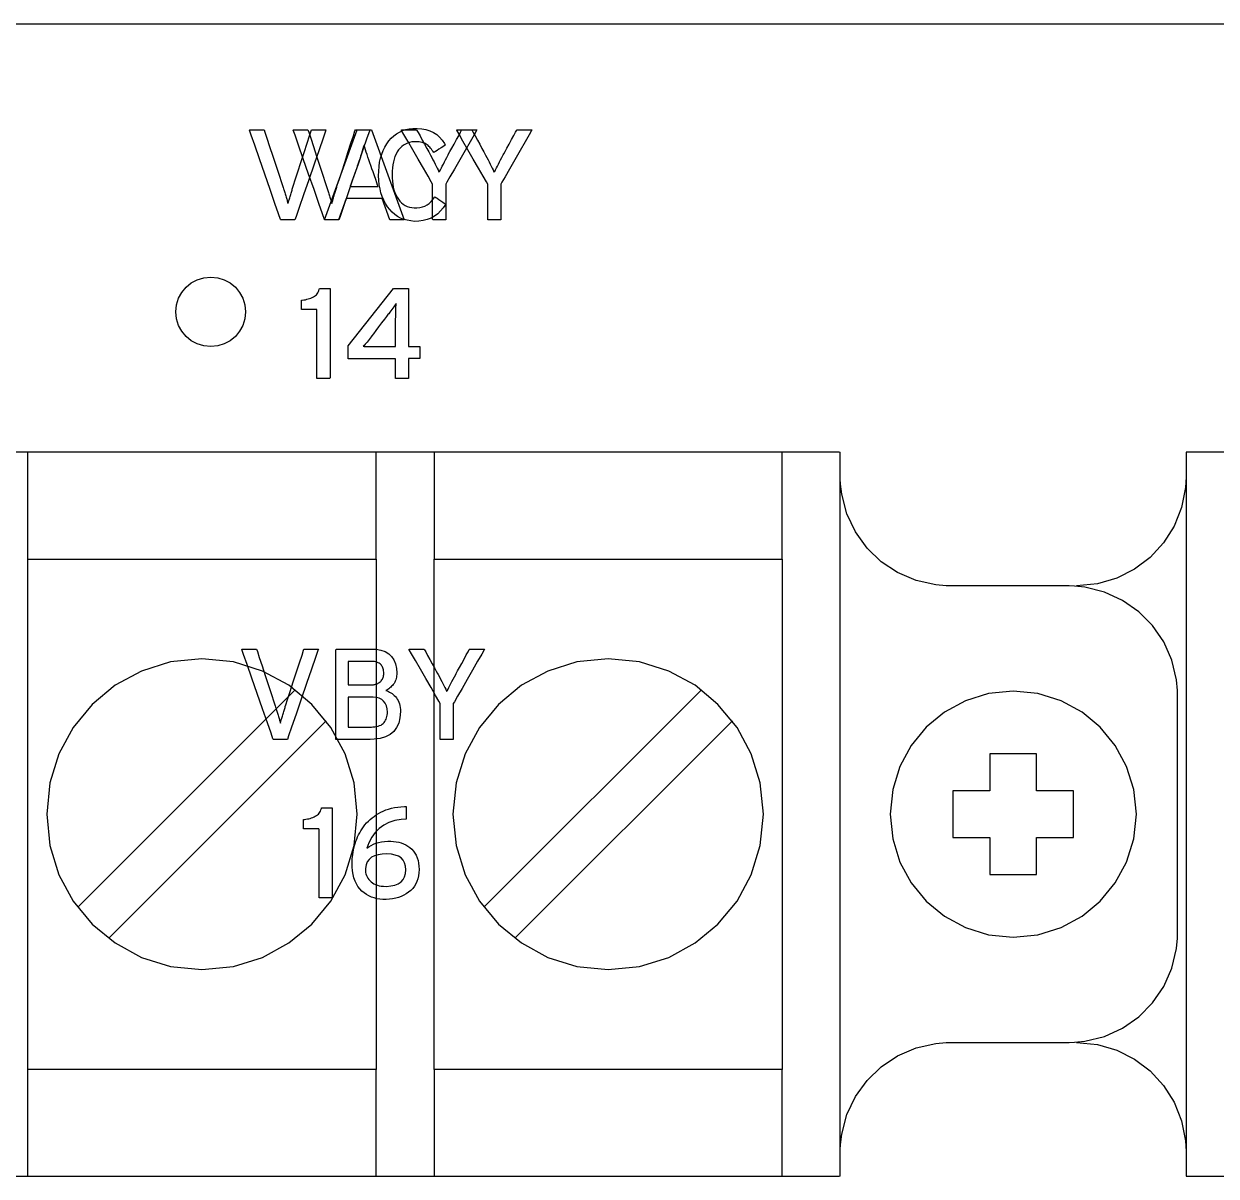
# Model space of a CAD drawing. Extents: x 1 to 47.7, y 0.2 to 35.
# Drawn here: x 34.609 to 35.894, y 9.049 to 10.29 of the extents above; entities that cross this region are included whole.
import ezdxf

# ---------------------------------------------------------------- set-up
doc = ezdxf.new("R2010")
doc.units = 0
doc.header["$MEASUREMENT"] = 0
for name, color, linetype in [('1_1__SCREW_TERMINAL_BLOCK_', 7, 'CONTINUOUS'), ('1_2__CONNECTORIZED_RELAY__', 7, 'CONTINUOUS'), ('7_0_____DWG', 7, 'CONTINUOUS')]:
    doc.layers.add(name, color=color, linetype=linetype)

msp = doc.modelspace()

# ---------------------------------------------------------------- linework, layer by layer
at = {"layer": '1_1__SCREW_TERMINAL_BLOCK_'}
for points in [[(34.9486, 10.0788), (34.9481, 10.0788), (34.9466, 10.0788), (34.9444, 10.0788), (34.9418, 10.0788), (34.9391, 10.0788), (34.9367, 10.0788), (34.9347, 10.0788), (34.9335, 10.0788), (34.9331, 10.0793), (34.931, 10.0853), (34.927, 10.0967), (34.9219, 10.1116), (34.9161, 10.1282), (34.9103, 10.1447), (34.9053, 10.1594), (34.9015, 10.1703), (34.8996, 10.1757), (34.8998, 10.176), (34.9011, 10.176), (34.9032, 10.176), (34.9058, 10.176), (34.9085, 10.176), (34.9111, 10.176), (34.9134, 10.176), (34.9148, 10.176), (34.9153, 10.176), (34.9162, 10.1733), (34.9183, 10.1669), (34.9213, 10.1579), (34.9247, 10.1475), (34.9282, 10.1368), (34.9314, 10.127), (34.9339, 10.1193), (34.9354, 10.1148), (34.9358, 10.1136), (34.9361, 10.1126), (34.9365, 10.1115), (34.9368, 10.1104), (34.9372, 10.1093), (34.9376, 10.1082), (34.938, 10.1071), (34.9383, 10.1059), (34.9387, 10.1047), (34.9391, 10.1035), (34.9394, 10.1024), (34.9397, 10.1013), (34.94, 10.1003), (34.9402, 10.0993), (34.9405, 10.0984), (34.9407, 10.0976), (34.9409, 10.0969), (34.9411, 10.0964), (34.9413, 10.0971), (34.9415, 10.0979), (34.9417, 10.0988), (34.942, 10.0997), (34.9423, 10.1006), (34.9426, 10.1017), (34.9429, 10.1028), (34.9433, 10.1039), (34.9437, 10.1052), (34.944, 10.1064), (34.9444, 10.1075), (34.9447, 10.1087), (34.9451, 10.1098), (34.9454, 10.1109), (34.9457, 10.112), (34.9461, 10.1131), (34.9464, 10.1141), (34.947, 10.1161), (34.9489, 10.1219), (34.9517, 10.1305), (34.955, 10.1407), (34.9584, 10.1514), (34.9617, 10.1614), (34.9643, 10.1696), (34.966, 10.1748), (34.9665, 10.176), (34.9673, 10.176), (34.9691, 10.176), (34.9714, 10.176), (34.9741, 10.176), (34.9768, 10.176), (34.9791, 10.176), (34.981, 10.176), (34.9819, 10.176), (34.9815, 10.1745), (34.9789, 10.1669), (34.9746, 10.1544), (34.9693, 10.1388), (34.9635, 10.1221), (34.9579, 10.1059), (34.9532, 10.0921), (34.9499, 10.0825)], [(35.0637, 10.0959), (35.0611, 10.0919), (35.0583, 10.0885), (35.0551, 10.0854), (35.0517, 10.0829), (35.0479, 10.0808), (35.0439, 10.0792), (35.0395, 10.0781), (35.0349, 10.0775), (35.0302, 10.0773), (35.0261, 10.0777), (35.0222, 10.0784), (35.0186, 10.0794), (35.0151, 10.0808), (35.0119, 10.0826), (35.0089, 10.0847), (35.0061, 10.0872), (35.0035, 10.09), (35.0011, 10.0931), (34.9989, 10.0965), (34.997, 10.1), (34.9954, 10.1039), (34.994, 10.1079), (34.993, 10.1122), (34.9922, 10.1167), (34.9917, 10.1215), (34.9915, 10.1264), (34.9916, 10.1315), (34.9919, 10.1364), (34.9926, 10.141), (34.9936, 10.1454), (34.9948, 10.1496), (34.9963, 10.1535), (34.9981, 10.1572), (35.0002, 10.1607), (35.0025, 10.1639), (35.005, 10.1668), (35.0077, 10.1694), (35.0107, 10.1716), (35.0138, 10.1735), (35.0172, 10.175), (35.0207, 10.1762), (35.0245, 10.177), (35.0285, 10.1775), (35.033, 10.1775), (35.0379, 10.1771), (35.0425, 10.1762), (35.0467, 10.1749), (35.0505, 10.1731), (35.054, 10.1708), (35.0572, 10.168), (35.06, 10.1648), (35.0624, 10.1611), (35.0631, 10.1593), (35.0622, 10.1587), (35.0606, 10.1577), (35.0587, 10.1565), (35.0565, 10.1551), (35.0545, 10.1538), (35.0527, 10.1526), (35.0514, 10.1518), (35.0508, 10.1514), (35.0501, 10.1525), (35.0493, 10.1538), (35.0484, 10.155), (35.0475, 10.1561), (35.0466, 10.1571), (35.0457, 10.158), (35.0448, 10.1589), (35.0438, 10.1597), (35.0428, 10.1604), (35.0417, 10.161), (35.0406, 10.1615), (35.0393, 10.1619), (35.038, 10.1623), (35.0367, 10.1626), (35.0353, 10.1628), (35.0338, 10.163), (35.0322, 10.1631), (35.0301, 10.163), (35.0274, 10.1628), (35.0249, 10.1623), (35.0225, 10.1616), (35.0203, 10.1606), (35.0183, 10.1594), (35.0164, 10.158), (35.0146, 10.1563), (35.013, 10.1543), (35.0116, 10.1521), (35.0102, 10.1497), (35.0091, 10.1472), (35.0082, 10.1444), (35.0074, 10.1414), (35.0068, 10.1383), (35.0063, 10.1349), (35.006, 10.1314), (35.0059, 10.1277), (35.006, 10.124), (35.0063, 10.1205), (35.0067, 10.1172), (35.0073, 10.1141), (35.008, 10.1111), (35.009, 10.1084), (35.0101, 10.1058), (35.0114, 10.1034), (35.0128, 10.1011), (35.0144, 10.0991), (35.0161, 10.0973), (35.018, 10.0957), (35.02, 10.0944), (35.0222, 10.0934), (35.0246, 10.0926), (35.0271, 10.0921), (35.0298, 10.0918), (35.0327, 10.0918), (35.0358, 10.0921), (35.0386, 10.0928), (35.0413, 10.0937), (35.0437, 10.095), (35.046, 10.0966), (35.048, 10.0985), (35.0499, 10.1007), (35.0516, 10.1032), (35.0522, 10.1038), (35.0532, 10.1031), (35.0547, 10.1021), (35.0565, 10.1008), (35.0585, 10.0994), (35.0605, 10.0981), (35.0621, 10.0969), (35.0632, 10.0962)], [(35.1231, 10.1173), (35.1231, 10.1158), (35.1231, 10.112), (35.1231, 10.1066), (35.1231, 10.1002), (35.1231, 10.0935), (35.1231, 10.0874), (35.1231, 10.0825), (35.1231, 10.0794), (35.123, 10.0788), (35.1221, 10.0788), (35.1205, 10.0788), (35.1183, 10.0788), (35.1159, 10.0788), (35.1135, 10.0788), (35.1114, 10.0788), (35.1098, 10.0788), (35.109, 10.0788), (35.109, 10.0796), (35.109, 10.0828), (35.109, 10.0879), (35.109, 10.0941), (35.109, 10.1008), (35.109, 10.1071), (35.109, 10.1125), (35.109, 10.1161), (35.109, 10.1173), (35.1075, 10.1199), (35.104, 10.126), (35.0991, 10.1345), (35.0934, 10.1443), (35.0876, 10.1545), (35.0823, 10.1637), (35.0781, 10.1711), (35.0756, 10.1754), (35.0754, 10.176), (35.0765, 10.176), (35.0785, 10.176), (35.081, 10.176), (35.0839, 10.176), (35.0867, 10.176), (35.0891, 10.176), (35.0909, 10.176), (35.0917, 10.176), (35.0921, 10.1753), (35.0934, 10.173), (35.0954, 10.1693), (35.0978, 10.1649), (35.1004, 10.1603), (35.1027, 10.1559), (35.1047, 10.1523), (35.106, 10.1499), (35.1067, 10.1487), (35.108, 10.1462), (35.1093, 10.1437), (35.1105, 10.1413), (35.1117, 10.139), (35.1128, 10.1368), (35.1138, 10.1347), (35.1148, 10.1327), (35.1157, 10.1308), (35.1166, 10.1309), (35.1174, 10.1328), (35.1184, 10.1348), (35.1194, 10.1368), (35.1205, 10.139), (35.1217, 10.1413), (35.1229, 10.1437), (35.1243, 10.1462), (35.1256, 10.1488), (35.1262, 10.1499), (35.1276, 10.1524), (35.1297, 10.1562), (35.1321, 10.1606), (35.1347, 10.1653), (35.1371, 10.1697), (35.139, 10.1732), (35.1402, 10.1755), (35.1406, 10.176), (35.1415, 10.176), (35.1433, 10.176), (35.1458, 10.176), (35.1486, 10.176), (35.1513, 10.176), (35.1538, 10.176), (35.1557, 10.176), (35.1567, 10.176), (35.1563, 10.1751), (35.1536, 10.1705), (35.1493, 10.1629), (35.1439, 10.1535), (35.1381, 10.1434), (35.1325, 10.1336), (35.1277, 10.1253), (35.1243, 10.1194)], [(34.8482, 9.9798), (34.8474, 9.9723), (34.8452, 9.9652), (34.8418, 9.9589), (34.8372, 9.9533), (34.8316, 9.9487), (34.8253, 9.9453), (34.8182, 9.9431), (34.8107, 9.9423), (34.8031, 9.9431), (34.7961, 9.9453), (34.7897, 9.9487), (34.7842, 9.9533), (34.7796, 9.9589), (34.7761, 9.9652), (34.7739, 9.9723), (34.7732, 9.9798), (34.7739, 9.9874), (34.7761, 9.9944), (34.7796, 10.0008), (34.7842, 10.0063), (34.7897, 10.0109), (34.7961, 10.0144), (34.8031, 10.0166), (34.8107, 10.0173), (34.8182, 10.0166), (34.8253, 10.0144), (34.8316, 10.0109), (34.8372, 10.0063), (34.8418, 10.0008), (34.8452, 9.9944), (34.8474, 9.9874)], [(34.9685, 9.4386), (34.9651, 9.4723), (34.9554, 9.5037), (34.94, 9.5321), (34.9196, 9.5569), (34.8948, 9.5774), (34.8664, 9.5928), (34.835, 9.6026), (34.8012, 9.606), (34.7675, 9.6026), (34.7362, 9.5928), (34.7077, 9.5774), (34.683, 9.5569), (34.6626, 9.5321), (34.6471, 9.5037), (34.6374, 9.4723), (34.634, 9.4386), (34.6374, 9.4049), (34.6471, 9.3734), (34.6626, 9.345), (34.683, 9.3202), (34.7077, 9.2998), (34.7362, 9.2843), (34.7675, 9.2745), (34.8012, 9.2711), (34.835, 9.2745), (34.8664, 9.2843), (34.8948, 9.2998), (34.9196, 9.3202), (34.94, 9.345), (34.9554, 9.3734), (34.9651, 9.4049)], [(35.406, 9.4386), (35.4026, 9.4723), (35.3929, 9.5037), (35.3775, 9.5321), (35.357, 9.5569), (35.3323, 9.5774), (35.3039, 9.5928), (35.2725, 9.6026), (35.2388, 9.606), (35.205, 9.6026), (35.1736, 9.5928), (35.1452, 9.5774), (35.1205, 9.5569), (35.1, 9.5321), (35.0846, 9.5037), (35.0749, 9.4723), (35.0715, 9.4386), (35.0749, 9.4049), (35.0846, 9.3734), (35.1, 9.345), (35.1205, 9.3202), (35.1452, 9.2998), (35.1736, 9.2843), (35.205, 9.2745), (35.2388, 9.2711), (35.2725, 9.2745), (35.3039, 9.2843), (35.3323, 9.2998), (35.357, 9.3202), (35.3775, 9.345), (35.3929, 9.3734), (35.4026, 9.4049)], [(35.8076, 9.4386), (35.8049, 9.4652), (35.7971, 9.4901), (35.7849, 9.5126), (35.7687, 9.5323), (35.7491, 9.5485), (35.7265, 9.5608), (35.7016, 9.5685), (35.6749, 9.5712), (35.6483, 9.5685), (35.6234, 9.5608), (35.6009, 9.5485), (35.5813, 9.5323), (35.5651, 9.5126), (35.5529, 9.4901), (35.5452, 9.4652), (35.5425, 9.4386), (35.5452, 9.4119), (35.5529, 9.387), (35.5651, 9.3645), (35.5813, 9.3449), (35.6009, 9.3286), (35.6234, 9.3164), (35.6483, 9.3086), (35.6749, 9.3059), (35.7016, 9.3086), (35.7265, 9.3164), (35.7491, 9.3286), (35.7687, 9.3449), (35.7849, 9.3645), (35.7971, 9.387), (35.8049, 9.4119)]]:
    msp.add_lwpolyline(points, close=True, dxfattribs=at)
for points in [[(34.4573, 9.0486), (34.6824, 9.0486), (34.7896, 9.0486), (34.8923, 9.0486), (34.9895, 9.0486), (35.0805, 9.0486), (35.1645, 9.0486), (35.2407, 9.0486), (35.3082, 9.0486), (35.3663, 9.0486), (35.414, 9.0486), (35.4507, 9.0486), (35.4755, 9.0486), (35.4876, 9.0486), (35.4887, 9.0488), (35.4887, 9.0536), (35.4887, 9.0704), (35.4887, 9.0744), (35.4887, 9.0771), (35.489, 9.0828), (35.4903, 9.0939), (35.4959, 9.1151), (35.5051, 9.1345), (35.5175, 9.1518), (35.5328, 9.1665), (35.5505, 9.1784), (35.5703, 9.1868), (35.5917, 9.1916), (35.6029, 9.1925), (35.6068, 9.1926), (35.6073, 9.1926), (35.6151, 9.1926), (35.6301, 9.1926), (35.6498, 9.1926), (35.6937, 9.1926), (35.713, 9.1926), (35.7272, 9.1926), (35.7338, 9.1926), (35.7351, 9.1926), (35.7408, 9.1928), (35.752, 9.1939), (35.7732, 9.1992), (35.7927, 9.2082), (35.8101, 9.2204), (35.825, 9.2354), (35.8371, 9.253), (35.8458, 9.2726), (35.8509, 9.2939), (35.8519, 9.3051), (35.852, 9.3104), (35.852, 9.3111), (35.852, 9.3162), (35.852, 9.3257), (35.852, 9.3551), (35.852, 9.3943), (35.852, 9.4386), (35.852, 9.4828), (35.852, 9.5221), (35.852, 9.5514), (35.852, 9.5609), (35.852, 9.566), (35.852, 9.5667), (35.8519, 9.572), (35.8509, 9.5832), (35.8458, 9.6045), (35.8371, 9.6241), (35.825, 9.6417), (35.8101, 9.6567), (35.7927, 9.6689), (35.7732, 9.6779), (35.752, 9.6832), (35.7408, 9.6844), (35.7351, 9.6845), (35.7338, 9.6845), (35.7272, 9.6845), (35.713, 9.6845), (35.6937, 9.6845), (35.6498, 9.6845), (35.6301, 9.6845), (35.6151, 9.6845), (35.6073, 9.6845), (35.6068, 9.6845), (35.6029, 9.6846), (35.5917, 9.6855), (35.5703, 9.6903), (35.5505, 9.6988), (35.5328, 9.7106), (35.5175, 9.7253), (35.5051, 9.7426), (35.4959, 9.762), (35.4903, 9.7832), (35.489, 9.7943), (35.4887, 9.8), (35.4887, 9.8027), (35.4887, 9.8067), (35.4887, 9.8236), (35.4887, 9.8284), (35.4876, 9.8285), (35.4755, 9.8285), (35.4507, 9.8285), (35.414, 9.8285), (35.3663, 9.8285), (35.3082, 9.8285), (35.2407, 9.8285), (35.1645, 9.8285), (35.0805, 9.8285), (34.9895, 9.8285), (34.8923, 9.8285), (34.7896, 9.8285), (34.6824, 9.8285), (34.4573, 9.8285)], [(34.6138, 9.7135), (34.6138, 9.8285)], [(34.9888, 9.7135), (34.9888, 9.8285)], [(35.0512, 9.8285), (35.0512, 9.7135)], [(35.4262, 9.7135), (35.4262, 9.8285)], [(35.4887, 9.0486), (35.4887, 9.8285)], [(35.9102, 9.8285), (35.8813, 9.8285), (35.8649, 9.8285), (35.8612, 9.8285), (35.8612, 9.8274), (35.8612, 9.812), (35.8612, 9.8047), (35.8612, 9.8029), (35.8612, 9.8019), (35.8606, 9.7906), (35.8563, 9.7689), (35.8483, 9.7488), (35.837, 9.7308), (35.8226, 9.7152), (35.8057, 9.7024), (35.7865, 9.6927), (35.7656, 9.6867), (35.7432, 9.6845)], [(35.8612, 9.8285), (35.8612, 9.0486)], [(34.9888, 9.1636), (34.6138, 9.1636), (34.6138, 9.7135), (34.9888, 9.7135), (34.9888, 9.1636)], [(35.4262, 9.1636), (35.0512, 9.1636), (35.0512, 9.7135), (35.4262, 9.7135), (35.4262, 9.1636)], [(34.9017, 9.5726), (34.6674, 9.3383)], [(35.3392, 9.5726), (35.1049, 9.3383)], [(34.7008, 9.3049), (34.9351, 9.5391)], [(35.1383, 9.3049), (35.3726, 9.5391)], [(35.7001, 9.4637), (35.7001, 9.5037), (35.6499, 9.5037), (35.6499, 9.4637), (35.61, 9.4637), (35.61, 9.4134), (35.6499, 9.4134), (35.6499, 9.3735), (35.7001, 9.3735), (35.7001, 9.4134), (35.74, 9.4134), (35.74, 9.4637), (35.7001, 9.4637)], [(35.7432, 9.1926), (35.7656, 9.1905), (35.7865, 9.1844), (35.8057, 9.1748), (35.8226, 9.1619), (35.837, 9.1463), (35.8483, 9.1283), (35.8563, 9.1082), (35.8606, 9.0865), (35.8612, 9.0752), (35.8612, 9.0742), (35.8612, 9.0724), (35.8612, 9.0651), (35.8612, 9.0497), (35.8612, 9.0486), (35.8649, 9.0486), (35.8813, 9.0486), (35.9102, 9.0486)], [(34.6138, 9.0486), (34.6138, 9.1636)], [(34.9888, 9.0486), (34.9888, 9.1636)], [(35.0512, 9.1636), (35.0512, 9.0486)], [(35.4262, 9.0486), (35.4262, 9.1636)]]:
    msp.add_lwpolyline(points, dxfattribs=at)
at = {"layer": '1_2__CONNECTORIZED_RELAY__'}
for points in [[(34.9014, 10.0788), (34.9009, 10.0788), (34.8994, 10.0788), (34.8972, 10.0788), (34.8946, 10.0788), (34.8919, 10.0788), (34.8895, 10.0788), (34.8875, 10.0788), (34.8863, 10.0788), (34.8859, 10.0793), (34.8838, 10.0853), (34.8798, 10.0967), (34.8747, 10.1116), (34.8689, 10.1282), (34.8632, 10.1447), (34.8581, 10.1594), (34.8543, 10.1703), (34.8524, 10.1757), (34.8526, 10.176), (34.8539, 10.176), (34.856, 10.176), (34.8586, 10.176), (34.8613, 10.176), (34.864, 10.176), (34.8662, 10.176), (34.8677, 10.176), (34.8682, 10.176), (34.869, 10.1733), (34.8711, 10.1669), (34.8741, 10.1579), (34.8775, 10.1475), (34.881, 10.1368), (34.8842, 10.127), (34.8867, 10.1193), (34.8882, 10.1148), (34.8886, 10.1136), (34.8889, 10.1125), (34.8893, 10.1115), (34.8897, 10.1104), (34.89, 10.1093), (34.8904, 10.1082), (34.8908, 10.107), (34.8912, 10.1059), (34.8915, 10.1047), (34.8919, 10.1035), (34.8922, 10.1024), (34.8925, 10.1013), (34.8928, 10.1003), (34.893, 10.0993), (34.8933, 10.0984), (34.8935, 10.0976), (34.8937, 10.0968), (34.8939, 10.0964), (34.8941, 10.0971), (34.8943, 10.0979), (34.8945, 10.0987), (34.8948, 10.0996), (34.8951, 10.1006), (34.8954, 10.1017), (34.8957, 10.1028), (34.8961, 10.1039), (34.8965, 10.1051), (34.8968, 10.1063), (34.8972, 10.1075), (34.8975, 10.1087), (34.8979, 10.1098), (34.8982, 10.1109), (34.8985, 10.112), (34.8989, 10.1131), (34.8992, 10.1141), (34.8998, 10.1161), (34.9017, 10.1219), (34.9045, 10.1305), (34.9078, 10.1407), (34.9113, 10.1514), (34.9145, 10.1614), (34.9171, 10.1696), (34.9188, 10.1748), (34.9193, 10.176), (34.9201, 10.176), (34.9219, 10.176), (34.9242, 10.176), (34.9269, 10.176), (34.9296, 10.176), (34.9319, 10.176), (34.9338, 10.176), (34.9347, 10.176), (34.9343, 10.1745), (34.9317, 10.1669), (34.9274, 10.1544), (34.922, 10.1388), (34.9163, 10.1221), (34.9107, 10.1059), (34.906, 10.0921), (34.9027, 10.0824)], [(35.0637, 10.1172), (35.0637, 10.1158), (35.0637, 10.112), (35.0637, 10.1066), (35.0637, 10.1002), (35.0637, 10.0935), (35.0637, 10.0874), (35.0637, 10.0824), (35.0637, 10.0794), (35.0637, 10.0788), (35.0628, 10.0788), (35.0611, 10.0788), (35.059, 10.0788), (35.0566, 10.0788), (35.0542, 10.0788), (35.052, 10.0788), (35.0505, 10.0788), (35.0497, 10.0788), (35.0496, 10.0796), (35.0496, 10.0828), (35.0496, 10.0879), (35.0496, 10.0941), (35.0496, 10.1008), (35.0496, 10.1071), (35.0496, 10.1125), (35.0496, 10.1161), (35.0496, 10.1173), (35.0481, 10.1199), (35.0447, 10.1259), (35.0398, 10.1345), (35.0341, 10.1443), (35.0283, 10.1544), (35.0229, 10.1637), (35.0187, 10.171), (35.0163, 10.1753), (35.016, 10.176), (35.0171, 10.176), (35.0191, 10.176), (35.0217, 10.176), (35.0245, 10.176), (35.0273, 10.176), (35.0298, 10.176), (35.0316, 10.176), (35.0324, 10.176), (35.0328, 10.1753), (35.0341, 10.1729), (35.0361, 10.1693), (35.0385, 10.1649), (35.041, 10.1603), (35.0434, 10.1559), (35.0454, 10.1523), (35.0467, 10.1499), (35.0473, 10.1487), (35.0487, 10.1461), (35.05, 10.1437), (35.0512, 10.1413), (35.0524, 10.139), (35.0535, 10.1368), (35.0545, 10.1347), (35.0555, 10.1327), (35.0564, 10.1308), (35.0572, 10.1309), (35.0581, 10.1328), (35.0591, 10.1348), (35.0601, 10.1368), (35.0612, 10.139), (35.0624, 10.1413), (35.0636, 10.1437), (35.0649, 10.1462), (35.0663, 10.1488), (35.0669, 10.1499), (35.0683, 10.1524), (35.0703, 10.1562), (35.0728, 10.1606), (35.0753, 10.1653), (35.0777, 10.1696), (35.0797, 10.1732), (35.0809, 10.1755), (35.0813, 10.176), (35.0822, 10.176), (35.084, 10.176), (35.0864, 10.176), (35.0892, 10.176), (35.092, 10.176), (35.0945, 10.176), (35.0964, 10.176), (35.0974, 10.176), (35.097, 10.1751), (35.0943, 10.1705), (35.09, 10.1629), (35.0846, 10.1535), (35.0788, 10.1434), (35.0731, 10.1336), (35.0683, 10.1252), (35.065, 10.1194)], [(34.9831, 10.1373), (34.982, 10.1405), (34.981, 10.1435), (34.98, 10.1465), (34.9791, 10.1493), (34.9782, 10.152), (34.9774, 10.1545), (34.9766, 10.1569), (34.9759, 10.1592), (34.9753, 10.1579), (34.9746, 10.1555), (34.9738, 10.153), (34.973, 10.1504), (34.9721, 10.1476), (34.9712, 10.1447), (34.9702, 10.1417), (34.9691, 10.1385), (34.9685, 10.1368), (34.9679, 10.1349), (34.9668, 10.1319), (34.9655, 10.1281), (34.9641, 10.124), (34.9628, 10.1202), (34.9617, 10.1171), (34.961, 10.1152), (34.9611, 10.1149), (34.9632, 10.1149), (34.9671, 10.1149), (34.9721, 10.1149), (34.9776, 10.1149), (34.9828, 10.1149), (34.9872, 10.1149), (34.9901, 10.1149), (34.9909, 10.1149), (34.9904, 10.1162), (34.9895, 10.1189), (34.9883, 10.1225), (34.9869, 10.1265), (34.9855, 10.1305), (34.9843, 10.1339), (34.9834, 10.1364)], [(34.9251, 9.9079), (34.9251, 9.9107), (34.9251, 9.9183), (34.9251, 9.9291), (34.9251, 9.9418), (34.9251, 9.9549), (34.9251, 9.9668), (34.9251, 9.9762), (34.9251, 9.9816), (34.925, 9.9824), (34.9237, 9.9824), (34.9216, 9.9824), (34.919, 9.9824), (34.916, 9.9824), (34.9132, 9.9824), (34.9108, 9.9824), (34.9091, 9.9824), (34.9084, 9.9824), (34.9084, 9.9828), (34.9084, 9.9838), (34.9084, 9.9852), (34.9084, 9.987), (34.9084, 9.9887), (34.9084, 9.9903), (34.9084, 9.9916), (34.9084, 9.9923), (34.9093, 9.9925), (34.911, 9.9927), (34.9126, 9.9929), (34.9142, 9.9933), (34.9157, 9.9937), (34.9172, 9.9941), (34.9186, 9.9946), (34.9199, 9.9952), (34.9212, 9.9959), (34.9224, 9.9966), (34.9234, 9.9974), (34.9244, 9.9983), (34.9253, 9.9993), (34.926, 10.0004), (34.9267, 10.0016), (34.9272, 10.0029), (34.9276, 10.0043), (34.9279, 10.005), (34.9288, 10.005), (34.9302, 10.005), (34.932, 10.005), (34.934, 10.005), (34.936, 10.005), (34.9376, 10.005), (34.9388, 10.005), (34.9392, 10.005), (34.9392, 10.0013), (34.9392, 9.9914), (34.9392, 9.9773), (34.9392, 9.9607), (34.9392, 9.9437), (34.9392, 9.9281), (34.9392, 9.9159), (34.9392, 9.9088), (34.9391, 9.9079), (34.9381, 9.9079), (34.9363, 9.9079), (34.934, 9.9079), (34.9315, 9.9079), (34.9291, 9.9079), (34.9271, 9.9079), (34.9257, 9.9079)], [(35.0102, 9.9887), (35.0094, 9.9875), (35.0086, 9.9864), (35.0077, 9.9851), (35.0067, 9.9838), (35.0057, 9.9824), (35.0046, 9.9809), (35.0035, 9.9794), (35.0023, 9.9778), (35.0015, 9.9768), (35.0001, 9.9749), (34.9977, 9.9718), (34.9947, 9.9679), (34.9915, 9.9637), (34.9885, 9.9596), (34.9859, 9.9562), (34.9842, 9.9539), (34.9835, 9.953), (34.9823, 9.9515), (34.9812, 9.95), (34.9801, 9.9486), (34.979, 9.9473), (34.9779, 9.9461), (34.9769, 9.9449), (34.976, 9.9437), (34.975, 9.9427), (34.9759, 9.9424), (34.9775, 9.9424), (34.9791, 9.9424), (34.9809, 9.9424), (34.9827, 9.9424), (34.9845, 9.9424), (34.9865, 9.9424), (34.9885, 9.9425), (34.99, 9.9425), (34.9912, 9.9425), (34.9935, 9.9425), (34.9966, 9.9425), (35.0001, 9.9425), (35.0036, 9.9425), (35.0066, 9.9425), (35.0088, 9.9425), (35.0098, 9.9425), (35.0098, 9.9433), (35.0098, 9.946), (35.0098, 9.9501), (35.0098, 9.9549), (35.0098, 9.9599), (35.0098, 9.9646), (35.0098, 9.9683), (35.0098, 9.9705), (35.0098, 9.9719), (35.0099, 9.9743), (35.0099, 9.9766), (35.01, 9.9788), (35.01, 9.981), (35.0101, 9.983), (35.0101, 9.985), (35.0102, 9.9869)], [(34.8933, 9.5192), (34.8927, 9.5192), (34.8912, 9.5192), (34.889, 9.5192), (34.8864, 9.5192), (34.8838, 9.5192), (34.8813, 9.5192), (34.8793, 9.5192), (34.8781, 9.5192), (34.8777, 9.5197), (34.8756, 9.5257), (34.8717, 9.5371), (34.8665, 9.552), (34.8607, 9.5686), (34.855, 9.5851), (34.8499, 9.5998), (34.8461, 9.6107), (34.8442, 9.6161), (34.8444, 9.6164), (34.8458, 9.6164), (34.8479, 9.6164), (34.8504, 9.6164), (34.8532, 9.6164), (34.8558, 9.6164), (34.858, 9.6164), (34.8595, 9.6164), (34.86, 9.6164), (34.8609, 9.6137), (34.863, 9.6073), (34.8659, 9.5983), (34.8693, 9.5879), (34.8728, 9.5772), (34.876, 9.5674), (34.8785, 9.5597), (34.88, 9.5552), (34.8804, 9.554), (34.8808, 9.553), (34.8811, 9.5519), (34.8815, 9.5508), (34.8818, 9.5497), (34.8822, 9.5486), (34.8826, 9.5475), (34.883, 9.5463), (34.8834, 9.5451), (34.8837, 9.5439), (34.884, 9.5428), (34.8843, 9.5417), (34.8846, 9.5407), (34.8849, 9.5397), (34.8851, 9.5388), (34.8853, 9.538), (34.8855, 9.5373), (34.8857, 9.5368), (34.8859, 9.5375), (34.8861, 9.5383), (34.8863, 9.5392), (34.8866, 9.5401), (34.8869, 9.541), (34.8872, 9.5421), (34.8876, 9.5432), (34.8879, 9.5443), (34.8883, 9.5456), (34.8887, 9.5468), (34.889, 9.5479), (34.8894, 9.5491), (34.8897, 9.5502), (34.89, 9.5513), (34.8904, 9.5524), (34.8907, 9.5535), (34.891, 9.5545), (34.8917, 9.5565), (34.8935, 9.5623), (34.8963, 9.5709), (34.8996, 9.5811), (34.9031, 9.5918), (34.9063, 9.6018), (34.909, 9.61), (34.9106, 9.6152), (34.9111, 9.6164), (34.912, 9.6164), (34.9137, 9.6164), (34.9161, 9.6164), (34.9187, 9.6164), (34.9214, 9.6164), (34.9238, 9.6164), (34.9256, 9.6164), (34.9266, 9.6164), (34.9261, 9.6149), (34.9235, 9.6073), (34.9192, 9.5948), (34.9139, 9.5792), (34.9081, 9.5625), (34.9026, 9.5463), (34.8978, 9.5325), (34.8945, 9.5229)], [(35.015, 9.5491), (35.0145, 9.5425), (35.0131, 9.5367), (35.0109, 9.5318), (35.0078, 9.5277), (35.0038, 9.5244), (34.999, 9.5219), (34.9933, 9.5202), (34.9868, 9.5194), (34.9825, 9.5192), (34.98, 9.5192), (34.9754, 9.5192), (34.9695, 9.5192), (34.963, 9.5192), (34.9567, 9.5192), (34.9511, 9.5192), (34.9472, 9.5192), (34.9455, 9.5192), (34.9454, 9.5222), (34.9454, 9.5314), (34.9454, 9.545), (34.9454, 9.5612), (34.9454, 9.5782), (34.9454, 9.594), (34.9454, 9.6068), (34.9454, 9.6147), (34.9456, 9.6164), (34.948, 9.6164), (34.9525, 9.6164), (34.9585, 9.6164), (34.9652, 9.6164), (34.9718, 9.6164), (34.9776, 9.6164), (34.982, 9.6164), (34.984, 9.6164), (34.9887, 9.6162), (34.994, 9.6153), (34.9985, 9.6137), (35.0024, 9.6114), (35.0055, 9.6085), (35.008, 9.6049), (35.0098, 9.6005), (35.0108, 9.5955), (35.0111, 9.5908), (35.0111, 9.5892), (35.0109, 9.5876), (35.0107, 9.5861), (35.0103, 9.5846), (35.0099, 9.5832), (35.0094, 9.5819), (35.0088, 9.5807), (35.0081, 9.5795), (35.0073, 9.5784), (35.0064, 9.5773), (35.0055, 9.5764), (35.0046, 9.5754), (35.0036, 9.5746), (35.0025, 9.5737), (35.0014, 9.573), (35.0002, 9.5723), (34.9993, 9.5717), (35.0007, 9.5713), (35.002, 9.5708), (35.0033, 9.5702), (35.0046, 9.5694), (35.0059, 9.5686), (35.0071, 9.5676), (35.0083, 9.5666), (35.0095, 9.5654), (35.0106, 9.5641), (35.0116, 9.5626), (35.0125, 9.5611), (35.0133, 9.5594), (35.0139, 9.5576), (35.0144, 9.5556), (35.0147, 9.5536), (35.0149, 9.5514)], [(35.0719, 9.5577), (35.0719, 9.5562), (35.0719, 9.5524), (35.0719, 9.547), (35.0719, 9.5406), (35.0719, 9.5339), (35.0719, 9.5278), (35.0719, 9.5229), (35.0719, 9.5198), (35.0718, 9.5192), (35.071, 9.5192), (35.0693, 9.5192), (35.0672, 9.5192), (35.0647, 9.5192), (35.0623, 9.5192), (35.0602, 9.5192), (35.0586, 9.5192), (35.0578, 9.5192), (35.0578, 9.52), (35.0578, 9.5232), (35.0578, 9.5283), (35.0578, 9.5346), (35.0578, 9.5412), (35.0578, 9.5475), (35.0578, 9.5529), (35.0578, 9.5565), (35.0578, 9.5577), (35.0563, 9.5603), (35.0528, 9.5664), (35.0479, 9.5749), (35.0423, 9.5847), (35.0365, 9.5949), (35.0311, 9.6041), (35.0269, 9.6115), (35.0244, 9.6158), (35.0242, 9.6164), (35.0253, 9.6164), (35.0273, 9.6164), (35.0299, 9.6164), (35.0327, 9.6164), (35.0355, 9.6164), (35.038, 9.6164), (35.0398, 9.6164), (35.0406, 9.6164), (35.041, 9.6158), (35.0423, 9.6134), (35.0443, 9.6097), (35.0467, 9.6053), (35.0492, 9.6007), (35.0516, 9.5963), (35.0536, 9.5927), (35.0549, 9.5903), (35.0555, 9.5891), (35.0569, 9.5866), (35.0581, 9.5841), (35.0594, 9.5817), (35.0605, 9.5794), (35.0616, 9.5772), (35.0627, 9.5751), (35.0637, 9.5731), (35.0646, 9.5712), (35.0654, 9.5713), (35.0663, 9.5732), (35.0672, 9.5752), (35.0683, 9.5773), (35.0694, 9.5794), (35.0705, 9.5817), (35.0718, 9.5841), (35.0731, 9.5866), (35.0745, 9.5892), (35.0751, 9.5903), (35.0765, 9.5929), (35.0785, 9.5966), (35.081, 9.601), (35.0835, 9.6057), (35.0859, 9.6101), (35.0878, 9.6136), (35.0891, 9.6159), (35.0894, 9.6164), (35.0903, 9.6164), (35.0922, 9.6164), (35.0946, 9.6164), (35.0974, 9.6164), (35.1002, 9.6164), (35.1027, 9.6164), (35.1046, 9.6164), (35.1056, 9.6164), (35.1051, 9.6155), (35.1025, 9.6109), (35.0981, 9.6033), (35.0927, 9.5939), (35.0869, 9.5838), (35.0813, 9.574), (35.0765, 9.5657), (35.0732, 9.5598)], [(34.997, 9.5904), (34.997, 9.5917), (34.9969, 9.5929), (34.9967, 9.594), (34.9964, 9.5952), (34.9961, 9.5962), (34.9956, 9.5972), (34.9951, 9.5982), (34.9945, 9.5991), (34.9938, 9.5999), (34.993, 9.6007), (34.992, 9.6013), (34.9909, 9.6018), (34.9897, 9.6023), (34.9885, 9.6026), (34.9871, 9.6029), (34.9856, 9.6031), (34.984, 9.6031), (34.983, 9.6031), (34.9804, 9.6031), (34.9768, 9.6031), (34.9725, 9.6031), (34.968, 9.6031), (34.964, 9.6031), (34.9608, 9.6031), (34.959, 9.6031), (34.9587, 9.6029), (34.9587, 9.6011), (34.9587, 9.5979), (34.9587, 9.5939), (34.9587, 9.5894), (34.9587, 9.5852), (34.9587, 9.5815), (34.9587, 9.5789), (34.9587, 9.578), (34.9597, 9.578), (34.9623, 9.578), (34.9659, 9.578), (34.9702, 9.578), (34.9747, 9.578), (34.9787, 9.578), (34.9819, 9.578), (34.9837, 9.578), (34.9844, 9.578), (34.9852, 9.578), (34.986, 9.5781), (34.9868, 9.5782), (34.9875, 9.5783), (34.9882, 9.5785), (34.9888, 9.5786), (34.9894, 9.5789), (34.99, 9.5791), (34.9906, 9.5794), (34.9911, 9.5797), (34.9916, 9.58), (34.9921, 9.5803), (34.9926, 9.5806), (34.9931, 9.581), (34.9935, 9.5813), (34.9939, 9.5817), (34.9944, 9.5823), (34.995, 9.5832), (34.9956, 9.5841), (34.996, 9.585), (34.9964, 9.586), (34.9967, 9.587), (34.9969, 9.5881), (34.997, 9.5892)], [(35.0009, 9.5486), (35.0006, 9.5522), (34.9999, 9.5554), (34.9986, 9.5581), (34.9969, 9.5603), (34.9948, 9.5621), (34.9922, 9.5634), (34.9891, 9.5643), (34.9855, 9.5648), (34.9838, 9.5648), (34.9816, 9.5648), (34.9781, 9.5648), (34.9738, 9.5648), (34.9692, 9.5648), (34.9649, 9.5648), (34.9614, 9.5648), (34.9592, 9.5648), (34.9587, 9.5647), (34.9587, 9.5626), (34.9587, 9.5586), (34.9587, 9.5535), (34.9587, 9.5477), (34.9587, 9.5421), (34.9587, 9.5372), (34.9587, 9.5338), (34.9587, 9.5325), (34.9597, 9.5325), (34.9624, 9.5325), (34.9661, 9.5325), (34.9705, 9.5325), (34.975, 9.5325), (34.979, 9.5325), (34.9821, 9.5325), (34.9837, 9.5325), (34.9853, 9.5326), (34.9874, 9.5327), (34.9893, 9.533), (34.991, 9.5334), (34.9926, 9.534), (34.9941, 9.5346), (34.9954, 9.5354), (34.9965, 9.5364), (34.9975, 9.5374), (34.9983, 9.5386), (34.999, 9.5397), (34.9996, 9.541), (35, 9.5424), (35.0004, 9.5438), (35.0007, 9.5454), (35.0009, 9.547)], [(34.9273, 9.3483), (34.9273, 9.3511), (34.9273, 9.3587), (34.9273, 9.3696), (34.9273, 9.3822), (34.9273, 9.3953), (34.9273, 9.4072), (34.9273, 9.4167), (34.9273, 9.4221), (34.9271, 9.4228), (34.9259, 9.4228), (34.9238, 9.4228), (34.9211, 9.4228), (34.9182, 9.4228), (34.9154, 9.4228), (34.9129, 9.4228), (34.9112, 9.4228), (34.9106, 9.4228), (34.9106, 9.4232), (34.9106, 9.4242), (34.9106, 9.4257), (34.9106, 9.4274), (34.9106, 9.4291), (34.9106, 9.4307), (34.9106, 9.432), (34.9106, 9.4327), (34.9115, 9.4329), (34.9131, 9.4331), (34.9148, 9.4334), (34.9164, 9.4337), (34.9179, 9.4341), (34.9193, 9.4345), (34.9207, 9.4351), (34.9221, 9.4356), (34.9233, 9.4363), (34.9245, 9.437), (34.9256, 9.4378), (34.9266, 9.4387), (34.9274, 9.4397), (34.9282, 9.4408), (34.9288, 9.442), (34.9294, 9.4433), (34.9298, 9.4447), (34.9301, 9.4454), (34.9309, 9.4454), (34.9324, 9.4454), (34.9342, 9.4454), (34.9362, 9.4454), (34.9381, 9.4454), (34.9398, 9.4454), (34.941, 9.4454), (34.9414, 9.4454), (34.9414, 9.4417), (34.9414, 9.4318), (34.9414, 9.4177), (34.9414, 9.4011), (34.9414, 9.3841), (34.9414, 9.3685), (34.9414, 9.3563), (34.9414, 9.3492), (34.9413, 9.3483), (34.9402, 9.3483), (34.9384, 9.3483), (34.9362, 9.3483), (34.9337, 9.3483), (34.9313, 9.3483), (34.9293, 9.3483), (34.9278, 9.3483)], [(35.0351, 9.3791), (35.0349, 9.3755), (35.0345, 9.3722), (35.0337, 9.3691), (35.0327, 9.3661), (35.0315, 9.3634), (35.03, 9.3609), (35.0282, 9.3585), (35.0261, 9.3564), (35.0238, 9.3545), (35.0213, 9.3527), (35.0187, 9.3512), (35.0159, 9.3499), (35.013, 9.3488), (35.0099, 9.348), (35.0066, 9.3473), (35.0032, 9.3469), (34.9997, 9.3467), (34.9961, 9.3468), (34.9928, 9.347), (34.9897, 9.3475), (34.9866, 9.3483), (34.9837, 9.3493), (34.9809, 9.3506), (34.9783, 9.352), (34.9758, 9.3538), (34.9734, 9.3558), (34.9712, 9.358), (34.9692, 9.3605), (34.9675, 9.3634), (34.9661, 9.3665), (34.9649, 9.3699), (34.964, 9.3736), (34.9634, 9.3777), (34.963, 9.382), (34.9629, 9.386), (34.963, 9.3883), (34.9631, 9.3905), (34.9633, 9.3928), (34.9636, 9.3951), (34.964, 9.3975), (34.9644, 9.3999), (34.9649, 9.4022), (34.9656, 9.4047), (34.9662, 9.4071), (34.967, 9.4094), (34.9679, 9.4117), (34.9689, 9.414), (34.9699, 9.4163), (34.9711, 9.4185), (34.9723, 9.4207), (34.9737, 9.4229), (34.9752, 9.425), (34.9768, 9.4271), (34.9785, 9.4291), (34.9804, 9.431), (34.9823, 9.4329), (34.9844, 9.4346), (34.9866, 9.4362), (34.9889, 9.4378), (34.9913, 9.4393), (34.9938, 9.4407), (34.9965, 9.442), (34.9993, 9.4431), (35.0022, 9.4441), (35.0053, 9.445), (35.0086, 9.4457), (35.012, 9.4462), (35.0155, 9.4466), (35.0192, 9.4469), (35.0213, 9.4469), (35.0213, 9.446), (35.0213, 9.4443), (35.0213, 9.4422), (35.0213, 9.4399), (35.0213, 9.4376), (35.0213, 9.4356), (35.0213, 9.4341), (35.0213, 9.4333), (35.0156, 9.4329), (35.0088, 9.4316), (35.0026, 9.4296), (34.9971, 9.4268), (34.9921, 9.4232), (34.9878, 9.4188), (34.9841, 9.4137), (34.981, 9.4078), (34.9789, 9.4018), (34.981, 9.4034), (34.9833, 9.4049), (34.9858, 9.4062), (34.9885, 9.4072), (34.9914, 9.4081), (34.9945, 9.4087), (34.9978, 9.4092), (35.0013, 9.4094), (35.0047, 9.4094), (35.0076, 9.4092), (35.0105, 9.4089), (35.0132, 9.4083), (35.0158, 9.4076), (35.0184, 9.4066), (35.0208, 9.4055), (35.023, 9.4042), (35.0252, 9.4026), (35.0272, 9.4009), (35.029, 9.3989), (35.0306, 9.3967), (35.0319, 9.3943), (35.033, 9.3917), (35.0339, 9.3888), (35.0345, 9.3858), (35.0349, 9.3826)], [(35.0209, 9.3788), (35.0205, 9.3827), (35.0195, 9.3861), (35.0179, 9.389), (35.0157, 9.3914), (35.0128, 9.3932), (35.0093, 9.3946), (35.0052, 9.3954), (35.0005, 9.3957), (34.9954, 9.3956), (34.9909, 9.3949), (34.9871, 9.3937), (34.9839, 9.3921), (34.9813, 9.3899), (34.9793, 9.3872), (34.978, 9.384), (34.9774, 9.3802), (34.9773, 9.3776), (34.9775, 9.3758), (34.9778, 9.3742), (34.9783, 9.3726), (34.979, 9.3711), (34.9798, 9.3697), (34.9808, 9.3683), (34.982, 9.367), (34.9833, 9.3657), (34.9848, 9.3646), (34.9864, 9.3636), (34.9882, 9.3627), (34.9901, 9.362), (34.9922, 9.3615), (34.9944, 9.3611), (34.9968, 9.3609), (34.9998, 9.3608), (35.0047, 9.3613), (35.009, 9.3622), (35.0126, 9.3637), (35.0156, 9.3657), (35.0179, 9.3682), (35.0195, 9.3712), (35.0205, 9.3748)]]:
    msp.add_lwpolyline(points, close=True, dxfattribs=at)
for points in [[(35.0035, 10.0788), (34.9954, 10.1019), (34.9564, 10.1019), (34.9484, 10.0788), (34.9333, 10.0788), (34.9682, 10.176), (34.9837, 10.176), (35.0191, 10.0788), (35.0035, 10.0788)], [(35.0235, 9.9297), (35.0235, 9.9079), (35.0098, 9.9079), (35.0098, 9.9292), (34.9588, 9.9292), (34.9588, 9.9431), (35.0074, 10.005), (35.0235, 10.005), (35.0235, 9.9425), (35.036, 9.9425), (35.036, 9.9297), (35.0235, 9.9297)]]:
    msp.add_lwpolyline(points, dxfattribs=at)
at = {"layer": '7_0_____DWG'}
msp.add_lwpolyline([(34.4917, 10.2901), (34.651, 10.2901), (34.809, 10.2901), (34.9657, 10.2901), (35.1209, 10.2901), (35.2744, 10.2901), (35.4263, 10.2901), (35.5764, 10.2901), (35.7246, 10.2901), (35.8708, 10.2901), (36.0149, 10.2901)], dxfattribs=at)

doc.saveas('drawing.dxf')
